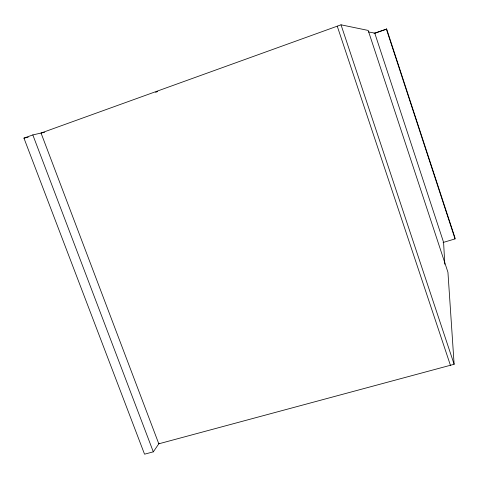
<?xml version="1.0" encoding="UTF-8"?>
<svg xmlns="http://www.w3.org/2000/svg" width="479" height="479" viewBox="0 0 479 479"><rect width="100%" height="100%" fill="white"/><g stroke="black" fill="none" stroke-linecap="round" stroke-linejoin="round"><path stroke-width="0.72" d="M44.619 132.234L32.823 134.922L23.95 138.126L144.544 454.188L153.31 451.841L159.172 443.279M341.024 24.812L41.044 133.048L158.806 443.805L454.128 364.274L447.937 272.246L368.189 30.434L341.024 24.812L454.128 364.274M155.555 92.315L157.663 91.555M374.009 33.356L386.679 29.075L454.894 237.536L455.05 238.907L443.081 242.488M375.111 33.189L386.679 29.075M23.95 138.126L28.201 137.144M368.357 31.913L374.746 33.093L443.59 242.338L444.805 264.252M32.823 134.922L153.31 451.841M337.246 26.177L450.416 365.273M386.343 28.968L455.05 238.907"/></g></svg>
